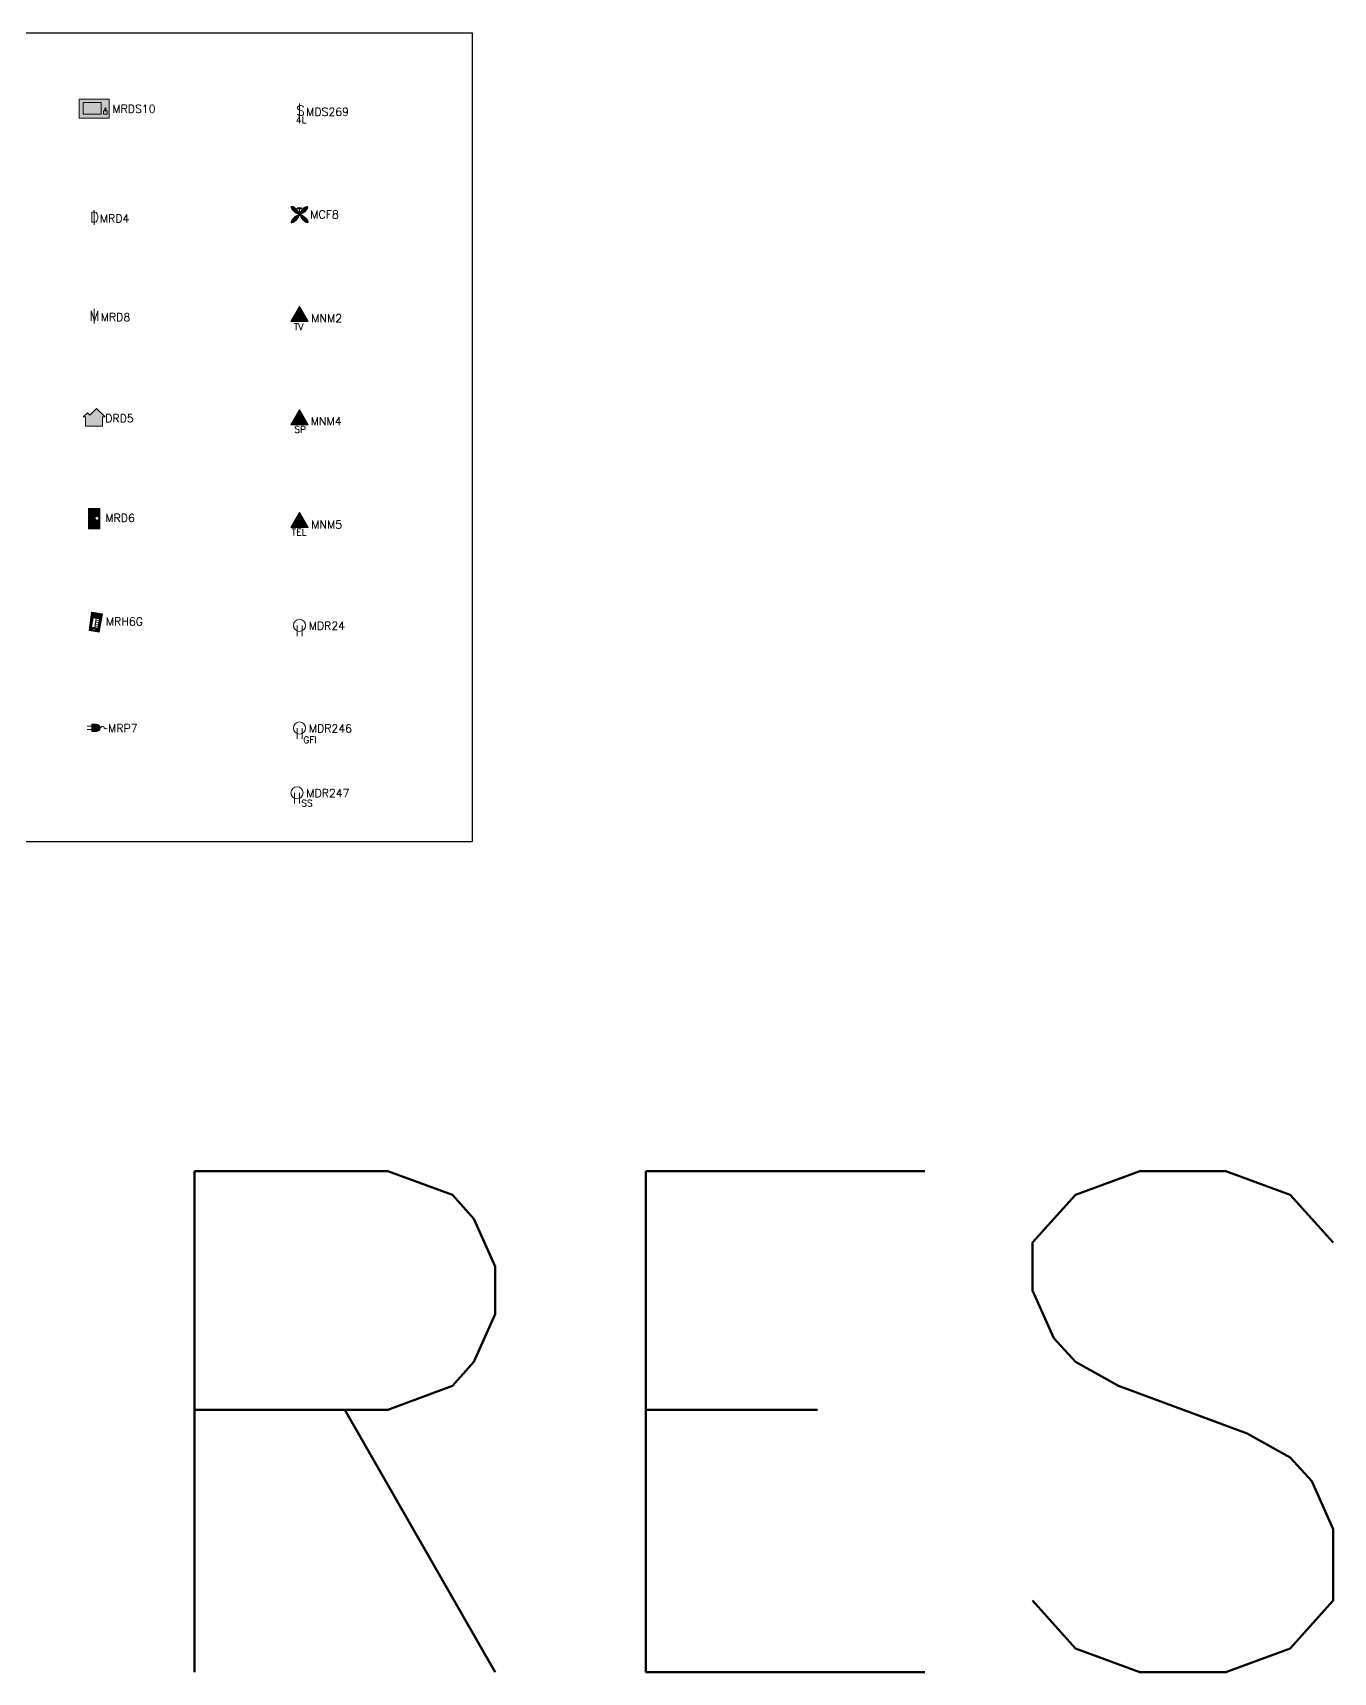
# Model space of a CAD drawing. Header units: inches. Extents: x -13775 to 9910, y -4933 to 5507.
# Drawn here: x -1118 to -509, y -796 to -28 of the extents above; entities that cross this region are included whole.
import ezdxf

# ---------------------------------------------------------------- set-up
doc = ezdxf.new("R2010")
doc.units = ezdxf.units.IN
doc.header["$LTSCALE"] = 48
doc.header["$MEASUREMENT"] = 0
doc.layers.add('Boxes', color=7, linetype='Continuous')
doc.layers.add('Text', color=7, linetype='Continuous')
doc.layers.add('WATTSTOPPER', color=160, linetype='Continuous', lineweight=0)
doc.styles.add('ROMANS', font='ROMANS')

# ---------------------------------------------------------------- blocks, each defined once
blk = doc.blocks.new('MRD4')
blk.add_line((0, 6.86), (0, 0))
at = {"attachment_point": 1}
for s, insert, char_height, width in [('{\\Fcomplex|c0;D}', (-1.93, 5.87), 4.6875, 13.3161), ('{\\Fcomplex|c0;MRD4}', (2.7, 4.85), 3.75, 10.6529)]:
    blk.add_mtext(s, dxfattribs=dict(at, insert=insert, char_height=char_height, width=width))
at = {"flags": 1}
blk.add_attdef('WATTSTOPPER', (0.21, -0.14), '', height=0.001, dxfattribs=at)
blk = doc.blocks.new('MRD8')
blk.add_line((0, 6.86), (0, 0))
at = {"attachment_point": 1}
for s, insert, char_height, width in [('{\\Fcomplex|c0;M}', (-2.25, 5.87), 4.6875, 13.3161), ('{\\Fcomplex|c0;MRD8}', (3.07, 4.85), 3.75, 10.6529)]:
    blk.add_mtext(s, dxfattribs=dict(at, insert=insert, char_height=char_height, width=width))
at = {"flags": 1}
blk.add_attdef('WATTSTOPPER', (2.93, -0.24), '', height=0.001, dxfattribs=at)
blk = doc.blocks.new('MRD6')
h = blk.add_hatch(color=256)
h.paths.add_polyline_path([(-2.62, 0), (2.62, 0), (2.62, 9.58), (-2.62, 9.58)])
h.paths.add_polyline_path([(2.2, 4.92, -1), (0.42, 4.92, -1)], flags=16)
for p, q in [((-2.62, 9.58), (-2.62, 0)), ((-2.62, 9.58), (2.62, 9.58)), ((2.62, 9.58), (2.62, 0)), ((-2.62, 0), (2.62, 0))]:
    blk.add_line(p, q)
blk.add_circle((1.31, 4.92), 0.89)
at = {"insert": (5.24, 6.93), "char_height": 3.75, "width": 10.6529, "attachment_point": 1}
blk.add_mtext('{\\Fcomplex|c0;MRD6}', dxfattribs=at)
blk = doc.blocks.new('MRH6G')
h = blk.add_hatch(color=256)
h.paths.add_polyline_path([(-1.17, 9.05), (-2.31, 0.38), (2.31, -0.38), (3.96, 8.21)])
h.paths.add_polyline_path([(2.49, 5.85), (1.78, 1.5), (-1.21, 1.98), (-0.5, 6.34)], flags=16)
h.paths.add_polyline_path([(0.86, 1.1), (0.77, 0.54), (-0.58, 0.76), (-0.49, 1.32)], flags=16)
for p, q in [((0.99, 6.09), (0.28, 1.74)), ((0.42, 2.61), (1.92, 2.37)), ((0.57, 3.48), (2.06, 3.24)), ((0.71, 4.35), (2.2, 4.11)), ((0.85, 5.22), (2.35, 4.98))]:
    blk.add_line(p, q)
for points in [[(-1.17, 9.05), (3.96, 8.21), (2.31, -0.38), (-2.31, 0.38)], [(-0.5, 6.34), (2.49, 5.85), (1.78, 1.5), (-1.21, 1.98)], [(-0.49, 1.32), (0.86, 1.1), (0.77, 0.54), (-0.58, 0.76)]]:
    blk.add_lwpolyline(points, close=True)
for p in [(0.42, 2.61), (0.57, 3.48), (0.71, 4.35), (0.85, 5.22)]:
    blk.add_point(p)
at = {"insert": (5.51, 6.53), "char_height": 3.75, "width": 10.6529, "attachment_point": 1}
blk.add_mtext('{\\Fcomplex|c0;MRH6G}', dxfattribs=at)
at = {"flags": 1}
blk.add_attdef('WATTSTOPPER', (4.63, 1.85), '', height=0.203, dxfattribs=at)
blk = doc.blocks.new('MRP7')
blk.add_hatch(color=256).paths.add_polyline_path([(1.14, 1.17, 1), (1.14, 4.62), (-1.14, 4.62), (-1.14, 1.17)])
for p, q in [((-1.14, 3.67), (-3.24, 3.67)), ((-1.14, 2.11), (-3.24, 2.11)), ((-1.14, 4.62), (1.14, 4.62)), ((-1.14, 4.62), (-1.14, 1.17)), ((-1.14, 1.17), (1.14, 1.17))]:
    blk.add_line(p, q)
blk.add_arc((1.14, 2.89), 1.72, 270, 90)
blk.add_spline([(2.87, 2.89), (4.21, 3.62), (5.38, 2.4), (6.13, 2.68)], degree=3)
at = {"insert": (6.56, 4.62), "char_height": 3.75, "width": 10.6529, "attachment_point": 1}
blk.add_mtext('{\\Fcomplex|c0;MRP7}', dxfattribs=at)
at = {"flags": 1}
blk.add_attdef('WATTSTOPPER', (5.51, -0.39), '', height=0.203, dxfattribs=at)
blk = doc.blocks.new('MDS269')
blk.add_line((0, 6.86), (0, 0))
at = {"attachment_point": 1}
for s, insert, char_height, width in [('{\\Fcomplex|c0;4L}', (-1.7, 0.69), 3.125, 8.8774), ('{\\Fcomplex.shx|c0;S}', (-1.54, 5.87), 4.6875, 13.3161), ('{\\Fcomplex|c0;MDS269}', (3.07, 4.83), 3.75, 10.6529)]:
    blk.add_mtext(s, dxfattribs=dict(at, insert=insert, char_height=char_height, width=width))
blk = doc.blocks.new('MCF8')
h = blk.add_hatch(color=256)
edge = h.paths.add_edge_path()
edge.add_ellipse((2.06, 4.98), major_axis=(-1.7, -1.7), ratio=0.328678, start_angle=4.60933, end_angle=355.87266)
edge.add_arc((0, 2.9), 0.528, 39.16632, 52.30007, ccw=False)
edge = h.paths.add_edge_path()
edge.add_ellipse((-2.12, 5), major_axis=(-1.76, 1.76), ratio=0.317647, start_angle=188.26925, end_angle=532.49376)
edge.add_arc((0, 2.9), 0.528, 124.30847, 148.09327, ccw=False)
edge = h.paths.add_edge_path()
edge.add_ellipse((0, 5.83), major_axis=(-1.08, 0), ratio=0.34462, start_angle=90, end_angle=360)
edge.add_ellipse((0, 5.83), major_axis=(-1.08, 0), ratio=0.34462, start_angle=0, end_angle=90)
edge = h.paths.add_edge_path()
edge.add_ellipse((2.06, 4.98), major_axis=(-1.7, -1.7), ratio=0.328678, start_angle=355.87266, end_angle=364.60933, ccw=False)
edge.add_arc((0, 2.9), 0.528, 52.30007, 124.30847)
edge.add_ellipse((-2.12, 5), major_axis=(-1.76, 1.76), ratio=0.317647, start_angle=172.49376, end_angle=188.26925, ccw=False)
edge.add_arc((0, 2.9), 0.528, 148.09327, 180)
edge.add_arc((0, 2.9), 0.528, 180, 209.96112)
edge.add_ellipse((-2.17, 0.83), major_axis=(-1.76, -1.76), ratio=0.317647, start_angle=171.7874, end_angle=184.98497, ccw=False)
edge.add_arc((0, 2.9), 0.528, 229.90168, 360)
edge.add_arc((0, 2.9), 0.528, 0, 39.16632)
edge = h.paths.add_edge_path()
edge.add_ellipse((2.26, 0.88), major_axis=(-1.76, 1.76), ratio=0.317647, start_angle=0, end_angle=360)
edge = h.paths.add_edge_path()
edge.add_ellipse((-2.17, 0.83), major_axis=(-1.76, -1.76), ratio=0.317647, start_angle=184.98497, end_angle=531.7874)
edge.add_arc((0, 2.9), 0.528, 209.96112, 229.90168, ccw=False)
blk.add_line((0, 3.43), (0, 5.83))
blk.add_circle((0, 2.9), 0.528)
for centre, major_axis, ratio in [((-2.17, 0.83), (-1.76, -1.76), 0.317647), ((-2.12, 5), (-1.76, 1.76), 0.317647), ((0, 5.83), (-1.08, 0), 0.34462), ((2.06, 4.98), (-1.7, -1.7), 0.328678), ((2.26, 0.88), (-1.76, 1.76), 0.317647)]:
    blk.add_ellipse(centre, major_axis=major_axis, ratio=ratio)
at = {"insert": (5.04, 4.84), "char_height": 3.75, "width": 10.6529, "attachment_point": 1}
blk.add_mtext('{\\Fcomplex|c0;MCF8}', dxfattribs=at)
blk = doc.blocks.new('MNM2')
blk.add_hatch(color=256).paths.add_polyline_path([(-4.05, 0.85), (4.05, 0.85), (0, 7.87)])
for points in [[(0, 7.87), (-4.05, 0.85), (4.05, 0.85)], [(0, 7.87), (4.05, 0.85), (-4.05, 0.85)]]:
    blk.add_lwpolyline(points, close=True)
at = {"attachment_point": 1}
for s, insert, char_height, width in [('{\\Fcomplex.shx|c0;TV}', (-2.69, 0), 3.125, 8.8774), ('{\\Fcomplex|c0;MNM2}', (5.48, 4.28), 3.75, 10.6529)]:
    blk.add_mtext(s, dxfattribs=dict(at, insert=insert, char_height=char_height, width=width))
blk = doc.blocks.new('MNM4')
blk.add_hatch(color=256).paths.add_polyline_path([(-4.05, 0.63), (4.05, 0.63), (0, 7.64)])
blk.add_lwpolyline([(0, 7.64), (-4.05, 0.63), (4.05, 0.63)], close=True)
at = {"attachment_point": 1}
for s, insert, char_height, width in [('{\\Fcomplex.shx|c0;SP}', (-2.45, 0.04), 3.125, 10.7197), ('\\pt4.00013;{\\Fcomplex|c0;MNM4}', (5.23, 4.16), 3.75, 10.6529)]:
    blk.add_mtext(s, dxfattribs=dict(at, insert=insert, char_height=char_height, width=width))
blk = doc.blocks.new('MNM5')
blk.add_hatch(color=256).paths.add_polyline_path([(-4.05, 0.66), (4.05, 0.66), (0, 7.68)])
blk.add_lwpolyline([(0, 7.68), (-4.05, 0.66), (4.05, 0.66)], close=True)
at = {"attachment_point": 1}
for s, insert, char_height, width in [('{\\Fcomplex.shx|c0;TEL}', (-3.69, 0), 3.125, 8.8774), ('{\\Fcomplex|c0;MNM5}', (5.48, 3.83), 3.75, 10.6529)]:
    blk.add_mtext(s, dxfattribs=dict(at, insert=insert, char_height=char_height, width=width))
blk = doc.blocks.new('MDR24')
for p, q in [((-1.17, 2.84), (-1.17, -2.14)), ((1.17, 2.84), (1.17, -2.14))]:
    blk.add_line(p, q)
blk.add_circle((0, 2.84), 2.84)
at = {"insert": (4.28, 4.54), "char_height": 3.75, "width": 10.6529, "attachment_point": 1}
blk.add_mtext('{\\Fcomplex|c0;MDR24}', dxfattribs=at)
blk = doc.blocks.new('MDR246')
for p, q in [((-1.17, 2.84), (-1.17, -2.14)), ((1.17, 2.84), (1.17, -2.14))]:
    blk.add_line(p, q)
blk.add_circle((0, 2.84), 2.84)
at = {"attachment_point": 1}
for s, insert, char_height, width in [('{\\Fcomplex|c0;MDR246}', (4.35, 4.52), 3.75, 10.6529), ('{\\Fcomplex|c0;GFI}', (1.74, -1.09), 3.125, 8.8774)]:
    blk.add_mtext(s, dxfattribs=dict(at, insert=insert, char_height=char_height, width=width))
blk = doc.blocks.new('MDR247')
for p, q in [((-1.17, 2.84), (-1.17, -2.14)), ((1.17, 2.84), (1.17, -2.14))]:
    blk.add_line(p, q)
blk.add_circle((0, 2.84), 2.84)
at = {"attachment_point": 1}
for s, insert, char_height, width in [('{\\Fcomplex|c0;MDR247}', (4.33, 4.52), 3.75, 10.6529), ('{\\Fcomplex|c0;SS}', (1.93, -0.43), 3.125, 8.8774)]:
    blk.add_mtext(s, dxfattribs=dict(at, insert=insert, char_height=char_height, width=width))
blk = doc.blocks.new('DRD5')
blk.add_hatch(color=256).paths.add_polyline_path([(-2.01, 5.12), (-3.16, 6.27), (-5.16, 4.28), (-3.99, 4.28), (-3.99, 0), (3.99, 0), (3.99, 4.28), (5.13, 4.28), (1.13, 8.27)])
for p, q in [((1.13, 8.27), (-2.01, 5.12)), ((5.13, 4.28), (1.13, 8.27)), ((-3.16, 6.27), (-5.16, 4.28)), ((-5.16, 4.28), (-3.99, 4.28)), ((-3.99, 4.28), (-3.99, 0)), ((-3.99, 0), (3.99, 0)), ((-2.01, 5.12), (-3.16, 6.27)), ((3.99, 4.28), (3.99, 0)), ((5.13, 4.28), (3.99, 4.28))]:
    blk.add_line(p, q)
at = {"insert": (5.2, 5.54), "char_height": 3.75, "width": 10.6529, "attachment_point": 1}
blk.add_mtext('{\\Fcomplex|c0;DRD5}', dxfattribs=at)
at = {"flags": 1}
blk.add_attdef('WATTSTOPPER', (6.33, 0.49), '', height=0.001, dxfattribs=at)
blk = doc.blocks.new('*U603')
blk.add_hatch(color=256).paths.add_polyline_path([(7.09, 8.95), (-7.09, 8.95), (-7.09, 0), (7.09, 0)])
at = {"color": 5}
for p, q in [((-7.09, 0), (-7.09, 8.95)), ((7.09, 0), (-7.09, 0)), ((-5.13, 7.33), (-5.13, 1.87)), ((3.34, 7.33), (-5.13, 7.33)), ((-5.13, 1.87), (3.34, 1.87)), ((3.34, 1.87), (3.34, 7.33)), ((4.43, 1.9), (4.43, 3.39)), ((4.43, 3.39), (6.08, 3.39)), ((5.72, 1.9), (4.43, 1.9)), ((6.08, 1.9), (5.72, 1.9)), ((6.08, 3.39), (6.08, 1.9))]:
    blk.add_line(p, q, dxfattribs=at)
for p, q in [((-7.09, 8.95), (7.09, 8.95)), ((7.09, 8.95), (7.09, 0))]:
    blk.add_line(p, q)
at = {"color": 5, "extrusion": (0, 0, -1)}
blk.add_ellipse((5.28, 4.21), major_axis=(0, -0.625), ratio=0.47323, dxfattribs=at)
at = {"insert": (8.55, 6.23), "char_height": 3.75, "width": 10.6529, "attachment_point": 1}
blk.add_mtext('{\\Fcomplex|c0;MRDS10}', dxfattribs=at)
at = {"flags": 1}
blk.add_attdef('WATTSTOPPER', (13.31, 2.1), '', height=0.203, dxfattribs=at)

msp = doc.modelspace()

# ---------------------------------------------------------------- linework, layer by layer
at = {"layer": 'Boxes'}
msp.add_lwpolyline([(-1440.31, -27.53), (-912.13, -27.53), (-912.13, -406.79), (-1440.31, -406.79)], close=True, dxfattribs=at)

# ---------------------------------------------------------------- block references
at = {"layer": 'WATTSTOPPER'}
for name, p in [('*U603', (-1089.35, -67.53)), ('MDS269', (-993.1, -67.53)), ('MRD4', (-1089.35, -117.49)), ('MCF8', (-993.1, -115.65)), ('MRD8', (-1089.35, -163.77)), ('MNM2', (-993.1, -163.77)), ('DRD5', (-1089.35, -211.89)), ('MNM4', (-993.1, -211.89)), ('MRD6', (-1089.35, -260.01)), ('MNM5', (-993.1, -260.01)), ('MRH6G', (-1089.35, -308.13)), ('MDR24', (-993.1, -308.13)), ('MRP7', (-1089.35, -356.25)), ('MDR246', (-993.1, -356.25)), ('MDR247', (-994.27, -386.58))]:
    msp.add_blockref(name, p, dxfattribs=at)

# ---------------------------------------------------------------- texts
at = {"layer": 'Text', "color": 3, "insert": (-1500.36, -678.51), "char_height": 234.903, "attachment_point": 5, "style": 'ROMANS'}
msp.add_mtext('ENCLOSURES', dxfattribs=at)

doc.saveas('drawing.dxf')
